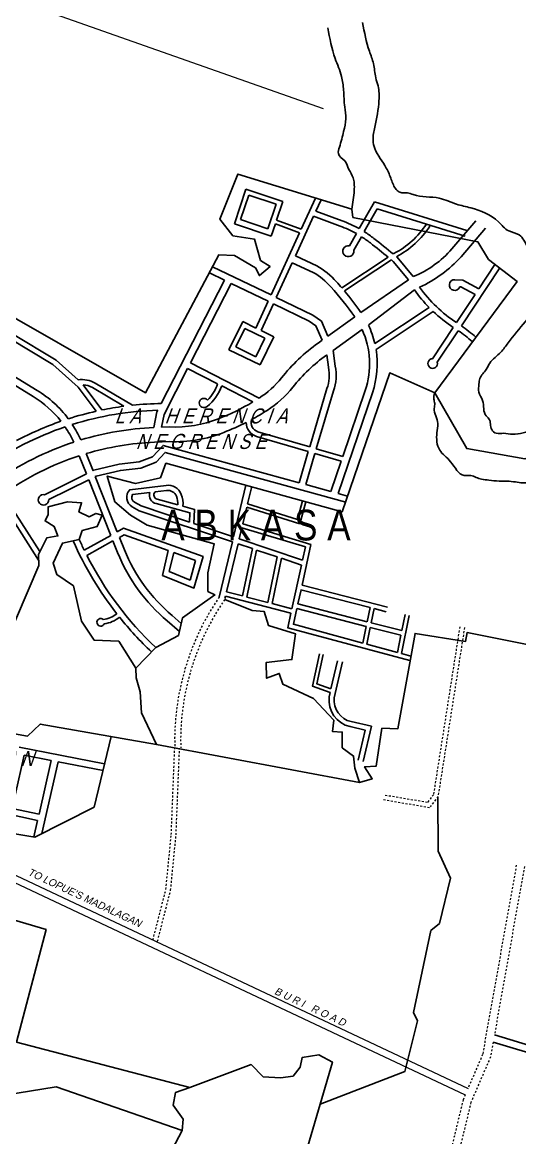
# Model space of a CAD drawing. Header units: inches. Extents: x -1369 to 1198, y -366 to 1398.
# Drawn here: x -435.6 to -408.8, y 1085.4 to 1145.3 of the extents above; entities that cross this region are included whole.
import ezdxf
from ezdxf.enums import TextEntityAlignment as Align

# ---------------------------------------------------------------- set-up
doc = ezdxf.new("R2010")
doc.units = ezdxf.units.IN
doc.header["$MEASUREMENT"] = 0
doc.linetypes.add('ACAD_ISO02W100', pattern=[15, 12, -3])
for name, color, linetype in [('CREEK_RIVER', 7, 'Continuous'), ('LOT_NO', 8, 'Continuous'), ('SUBLOTS', 1, 'Continuous')]:
    doc.layers.add(name, color=color, linetype=linetype)
for name, color, linetype, lineweight in [('MUN_BNDRY', 1, 'Continuous', 13), ('ROAD', 8, 'Continuous', 20), ('SUBDIVIDION', 8, 'Continuous', 25)]:
    doc.layers.add(name, color=color, linetype=linetype, lineweight=lineweight)
doc.styles.add('LOT_NO', font='ARIALN.TTF', dxfattribs={"width": 1.5, "height": 1})
doc.styles.add('PX-0', font='leroy')

msp = doc.modelspace()

# ---------------------------------------------------------------- linework, layer by layer
at = {"layer": 'CREEK_RIVER', "color": 8}
for points in [[(-417.2499, 1145.3298), (-416.8869, 1143.7871), (-416.6659, 1143.1247), (-416.5431, 1142.364), (-416.4204, 1141.9224), (-416.3713, 1141.1372), (-416.5923, 1139.7141), (-416.6905, 1139.0026), (-416.5923, 1138.5609), (-415.9784, 1137.5059), (-415.7083, 1136.8925), (-415.4382, 1136.3527), (-415.2418, 1136.2055), (-414.8489, 1136.1809), (-414.5297, 1136.0828), (-413.1301, 1135.8865), (-412.197, 1135.5675), (-411.4358, 1135.3712), (-409.9492, 1134.6231), (-409.3845, 1134.1324), (-408.8197, 1133.9116), (-408.3778, 1133.2737), (-408.0095, 1132.7829), (-407.6166, 1132.3167), (-407.4447, 1131.7279), (-407.3465, 1131.1145), (-407.7885, 1130.133), (-408.5005, 1129.2497), (-409.4233, 1128.1077), (-409.8162, 1127.617), (-410.4055, 1127.0281), (-410.6019, 1126.6846), (-410.9457, 1126.1939), (-410.9948, 1125.8994), (-410.9948, 1125.4578), (-410.7983, 1125.0161), (-410.6019, 1124.1819), (-410.4546, 1124.0347), (-410.3073, 1123.4458), (-410.0617, 1123.2495), (-409.6688, 1123.2495), (-409.1778, 1123.2005), (-408.0483, 1123.4458), (-407.6554, 1123.593), (-407.459, 1123.7403), (-407.0661, 1123.7403), (-406.6241, 1123.593), (-406.0348, 1123.2986), (-405.691, 1123.1023), (-405.4455, 1123.0042), (-405.0035, 1122.857), (-404.758, 1122.7588), (-404.3651, 1122.5135), (-403.7266, 1121.728), (-403.4811, 1120.8941), (-403.3829, 1120.0598), (-403.1865, 1119.1275), (-403.1865, 1118.784), (-403.4811, 1118.3914), (-403.5303, 1118.0969), (-403.5303, 1117.5571), (-403.432, 1117.2136), (-403.3829, 1116.9192), (-403.3338, 1116.6248), (-403.2847, 1116.085), (-403.2703, 1115.5639), (-403.2356, 1114.8091), (-403.3338, 1114.5147), (-403.432, 1114.1712), (-403.432, 1113.9258)], [(-419.1256, 1145.0459), (-418.7277, 1143.3988), (-418.3867, 1142.4333), (-418.273, 1141.695), (-418.2162, 1140.7863), (-418.1593, 1140.1615), (-418.273, 1139.48), (-418.5003, 1138.6281), (-418.5572, 1138.2873), (-418.2162, 1137.8897), (-417.9888, 1137.4354), (-417.7615, 1136.981), (-417.7046, 1136.697), (-417.7046, 1136.2995), (-417.8397, 1135.2986)], [(-378.8154, 1088.948), (-379.7975, 1089.7822), (-380.2395, 1090.0276), (-380.7797, 1090.2239), (-381.4672, 1090.4202), (-381.9583, 1090.6655), (-382.2039, 1090.7637), (-382.4985, 1091.009), (-382.8914, 1091.3525), (-383.2352, 1091.5488), (-383.7262, 1091.8433), (-384.1682, 1092.0395), (-384.7575, 1092.1377), (-385.1504, 1091.9905), (-385.3468, 1091.5488), (-385.3468, 1091.3035), (-385.3468, 1090.8618), (-385.3468, 1090.5183), (-385.445, 1089.7331), (-385.5924, 1089.3896), (-385.887, 1088.8498), (-386.2308, 1088.8498), (-386.7219, 1088.9971), (-387.3112, 1089.3406), (-387.9496, 1089.7331), (-388.3916, 1090.1257), (-389.3246, 1091.009), (-389.9139, 1091.5979), (-390.6506, 1092.5793), (-390.9452, 1092.9229), (-391.3381, 1093.3645), (-391.6819, 1093.708), (-392.0256, 1094.0515), (-392.5658, 1094.7876), (-393.1551, 1095.72), (-393.7444, 1096.9468), (-394.3337, 1097.1921), (-395.2177, 1097.3394), (-397.0347, 1097.9773), (-398.4589, 1099.0569), (-398.9008, 1099.6948), (-399.3428, 1100.1365), (-400.0794, 1101.8049), (-401.0125, 1102.9336), (-401.5527, 1103.5715), (-402.142, 1104.1604), (-402.8786, 1104.3076), (-403.8608, 1104.3567), (-404.1635, 1104.5204), (-404.9001, 1105.2565), (-405.293, 1105.8454), (-405.1948, 1106.7287), (-405.2439, 1107.5138), (-405.293, 1108.1027), (-405.5385, 1108.7897), (-405.7841, 1109.4767), (-405.9805, 1110.5563), (-406.5207, 1112.1757), (-406.3734, 1113.2062), (-406.1278, 1113.8932), (-406.0296, 1114.433), (-406.0296, 1114.8747), (-405.8864, 1116.0699), (-406.0337, 1116.6588), (-406.0828, 1117.3458), (-405.9355, 1117.7384), (-405.739, 1118.18), (-405.6899, 1118.5726), (-405.6899, 1119.0143), (-405.8373, 1119.6031), (-405.9355, 1120.0448), (-406.0337, 1120.2901), (-406.3775, 1120.6336), (-406.7703, 1120.7318), (-407.065, 1120.7318), (-407.3105, 1120.6336), (-407.6052, 1120.5846), (-408.2436, 1120.5846), (-408.6365, 1120.5846), (-409.0293, 1120.6336), (-409.4713, 1120.6827), (-409.9133, 1120.6827), (-410.4535, 1120.7318), (-410.8464, 1120.7809), (-411.141, 1120.879), (-411.4357, 1120.9771), (-411.7794, 1120.9771), (-412.5163, 1121.7225), (-413.1054, 1122.3512), (-413.2527, 1123.2835), (-413.2036, 1123.7743), (-413.4, 1124.591), (-413.3719, 1124.8574), (-413.4211, 1125.0817), (-413.3739, 1125.4308)]]:
    msp.add_spline(points, degree=3, dxfattribs=at)
at = {"layer": 'MUN_BNDRY', "color": 7}
msp.add_line((-450.9934, 1151.8486), (-419.372, 1140.7126), dxfattribs=at)
at = {"layer": 'ROAD', "color": 8, "linetype": 'ACAD_ISO02W100', "ltscale": 0.0001}
for points in [[(-411.7693, 1112.8069), (-413.196, 1103.7155), (-413.6569, 1103.1232), (-416.1543, 1103.5433)], [(-412.0249, 1112.847), (-413.4412, 1103.8216), (-413.7663, 1103.404), (-416.1114, 1103.7984)], [(-428.5346, 1096.0103), (-427.8369, 1098.7334), (-427.548, 1101.6786), (-427.3612, 1106.3351)], [(-428.284, 1095.9461), (-427.5814, 1098.6884), (-427.2897, 1101.6607), (-427.1026, 1106.3247)], [(-408.9813, 1100.0391), (-410.7982, 1089.8527), (-411.5802, 1088.0364)], [(-408.5462, 1099.9615), (-410.1614, 1090.9056)]]:
    msp.add_lwpolyline(points, dxfattribs=at)
at = {"layer": 'ROAD', "color": 8}
for points in [[(-459.6953, 1105.6331), (-454.7545, 1103.5144), (-440.0705, 1101.0125), (-411.7318, 1087.6843)], [(-447.8011, 1102.7183), (-439.9547, 1101.3814), (-411.5802, 1088.0364)]]:
    msp.add_lwpolyline(points, dxfattribs=at)
at = {"layer": 'ROAD', "color": 8, "linetype": 'ACAD_ISO02W100', "ltscale": 0.0001}
for points in [[(-410.2292, 1090.5252), (-410.372, 1089.7248), (-411.422, 1087.286), (-414.1421, 1076.1117, 0.3815742), (-413.615, 1075.124, -0.0021268), (-406.3892, 1072.4393), (-404.8125, 1072.0705), (-402.3036, 1071.1089), (-398.753, 1069.0279), (-396.0158, 1066.703), (-393.9526, 1064.303), (-391.6648, 1060.8268), (-390.4361, 1059.2307), (-389.1637, 1057.8381), (-387.8107, 1056.8167), (-385.8228, 1055.6554), (-384.3926, 1055.0168), (-382.2993, 1054.2816)], [(-411.7318, 1087.6843), (-411.8427, 1087.4267), (-414.5716, 1076.2162, 0.3815742), (-413.7671, 1074.709, -0.0021347), (-406.5179, 1072.0155), (-404.9425, 1071.647), (-402.4957, 1070.7092), (-399.0098, 1068.6661), (-396.3283, 1066.3886), (-394.3062, 1064.0363), (-392.025, 1060.5701), (-390.775, 1058.9464), (-389.4625, 1057.5099), (-388.0562, 1056.4482), (-386.025, 1055.2616), (-384.5562, 1054.6058), (-382.4457, 1053.8645)]]:
    msp.add_lwpolyline(points, format="xyb", dxfattribs=at)
for radius, start in [(13.6632, 145.55181), (13.342, 145.314277)]:
    msp.add_arc((-413.7033, 1106.7184), radius, start, 181.607691, dxfattribs=at)
at = {"layer": 'SUBDIVIDION', "color": 8}
for p, q in [((-423.527, 1136.3801), (-424.148, 1134.5157)), ((-423.527, 1136.3801), (-421.5443, 1135.7197)), ((-423.3794, 1136.058), (-423.8189, 1134.7385)), ((-423.3794, 1136.058), (-421.9094, 1135.5683)), ((-421.5443, 1135.7197), (-421.8806, 1134.71)), ((-419.7894, 1135.8981), (-420.5593, 1134.219)), ((-419.4877, 1135.8053), (-419.7665, 1135.1973)), ((-416.6192, 1135.6994), (-417.4354, 1134.2512)), ((-411.638, 1134.144), (-416.6192, 1135.6994)), ((-421.9094, 1135.5683), (-422.3489, 1134.2488)), ((-416.4702, 1135.3236), (-417.1654, 1134.09)), ((-411.7317, 1133.8439), (-416.4702, 1135.3236)), ((-424.148, 1134.5157), (-422.1653, 1133.8553)), ((-423.8189, 1134.7385), (-422.3489, 1134.2488)), ((-421.9455, 1134.5152), (-422.1653, 1133.8553)), ((-421.9455, 1134.5152), (-420.6451, 1134.0319)), ((-421.8806, 1134.71), (-420.5593, 1134.219)), ((-419.8956, 1134.9158), (-420.8719, 1132.7866)), ((-420.6451, 1134.0319), (-422.1797, 1130.685)), ((-417.587, 1133.9822), (-417.9554, 1133.3286)), ((-417.3172, 1133.8207), (-417.7305, 1133.0874)), ((-415.8729, 1132.712), (-418.3693, 1131.0676)), ((-415.57, 1132.9116), (-415.6027, 1132.89)), ((-421.0419, 1132.4158), (-421.8979, 1130.549)), ((-415.6978, 1132.5685), (-418.2288, 1130.9013)), ((-409.8695, 1132.1524), (-411.9392, 1129.023)), ((-410.1332, 1132.3269), (-410.9993, 1131.0173)), ((-411.8552, 1131.4754), (-412.2922, 1131.5087)), ((-410.9993, 1131.0173), (-411.8552, 1131.4754)), ((-411.9597, 1131.117), (-412.0274, 1131.1221)), ((-411.2017, 1130.7113), (-411.9597, 1131.117)), ((-422.3342, 1130.3481), (-422.9953, 1128.9065)), ((-411.2017, 1130.7113), (-412.2024, 1129.1983)), ((-422.0524, 1130.212), (-422.712, 1128.7735)), ((-413.6674, 1130.0087), (-416.5926, 1128.0691)), ((-413.4555, 1129.8008), (-416.5316, 1127.7612)), ((-423.7047, 1129.2555), (-424.4426, 1127.7359)), ((-423.7047, 1129.2555), (-422.9936, 1128.9102)), ((-423.5933, 1128.8906), (-424.0792, 1127.89)), ((-423.5933, 1128.8906), (-422.5085, 1128.3638)), ((-422.033, 1128.4437), (-422.771, 1126.9242)), ((-422.712, 1128.7735), (-422.033, 1128.4437)), ((-412.3727, 1128.9408), (-413.4841, 1127.2603)), ((-412.1095, 1128.7654), (-413.2319, 1127.0685)), ((-424.0792, 1127.89), (-422.9944, 1127.3633)), ((-422.5085, 1128.3638), (-422.9944, 1127.3633)), ((-424.4426, 1127.7359), (-422.771, 1126.9242)), ((-426.6673, 1126.7409), (-425.0548, 1125.9132)), ((-426.5134, 1127.0409), (-422.8186, 1125.1443)), ((-424.8349, 1125.8004), (-423.1538, 1124.9374)), ((-423.5329, 1120.4575), (-424.1971, 1117.6808)), ((-423.2205, 1120.3828), (-423.4413, 1119.4597)), ((-436.8505, 1119.7938), (-434.6895, 1116.438)), ((-436.6018, 1119.9749), (-434.6156, 1116.8904)), ((-423.4413, 1119.4597), (-420.7547, 1118.6149)), ((-420.7547, 1118.6149), (-420.4791, 1119.6201)), ((-420.6301, 1118.3865), (-420.3049, 1119.5723)), ((-423.4834, 1119.2836), (-423.7, 1118.3784)), ((-423.4834, 1119.2836), (-420.6301, 1118.3865)), ((-423.7, 1118.3784), (-420.0315, 1117.2742)), ((-423.7489, 1118.1736), (-423.8913, 1117.5785)), ((-423.7489, 1118.1736), (-420.3249, 1117.143)), ((-424.2613, 1117.4124), (-424.9705, 1114.4472)), ((-423.9555, 1117.3101), (-424.5716, 1114.7344)), ((-423.185, 1117.0523), (-423.7113, 1114.5096)), ((-428.0226, 1115.6124), (-427.7071, 1116.9444)), ((-427.6605, 1115.8154), (-427.4176, 1116.841)), ((-427.4176, 1116.841), (-426.2356, 1116.4185)), ((-422.9591, 1116.9767), (-423.4821, 1114.4497)), ((-421.8463, 1116.6044), (-422.3533, 1114.1546)), ((-421.6226, 1116.5296), (-422.1264, 1114.0953)), ((-426.2356, 1116.4185), (-426.5395, 1115.3627)), ((-426.5395, 1115.3627), (-427.6605, 1115.8154)), ((-424.5716, 1114.7344), (-423.7113, 1114.5096)), ((-420.5753, 1114.8373), (-416.8497, 1113.8818)), ((-420.5109, 1115.0884), (-415.9216, 1113.9113)), ((-424.6275, 1114.5003), (-424.6581, 1114.3724)), ((-424.6324, 1114.5016), (-421.1063, 1113.58)), ((-423.4821, 1114.4497), (-422.3533, 1114.1546)), ((-422.1264, 1114.0953), (-421.0547, 1113.8152)), ((-420.7324, 1114.0782), (-417.0031, 1113.1216)), ((-420.7869, 1113.83), (-417.0534, 1112.8724)), ((-417.0031, 1113.1216), (-416.8497, 1113.8818)), ((-416.7903, 1113.067), (-416.6347, 1113.8384)), ((-416.6369, 1113.8272), (-415.986, 1113.6602)), ((-415.1611, 1111.4163), (-414.7492, 1113.458)), ((-415.1371, 1112.643), (-414.964, 1113.5013)), ((-417.2342, 1111.9763), (-417.0534, 1112.8724)), ((-416.7903, 1113.067), (-415.1371, 1112.643)), ((-417.0219, 1111.9189), (-416.8406, 1112.8178)), ((-416.8406, 1112.8178), (-415.1874, 1112.3938)), ((-415.3731, 1111.4735), (-415.1874, 1112.3938)), ((-435.7351, 1106.3733), (-431.1344, 1105.4762)), ((-436.1129, 1103.0807), (-435.4587, 1105.9487)), ((-435.4587, 1105.9487), (-434.0038, 1105.665)), ((-434.6638, 1102.7711), (-434.0038, 1105.665)), ((-434.5212, 1101.7372), (-433.6414, 1105.5943)), ((-433.6414, 1105.5943), (-431.204, 1105.1191)), ((-434.9412, 1101.5553), (-434.7398, 1102.438)), ((-407.8685, 1090.2208), (-410.1614, 1090.9056)), ((-396.2375, 1086.3466), (-410.2292, 1090.5252))]:
    msp.add_line(p, q, dxfattribs=at)
for points in [[(-419.7665, 1135.1973), (-418.357, 1134.6776, -0.0400581), (-417.4354, 1134.2512, -0.0400581)], [(-419.8956, 1134.9158), (-418.4638, 1134.3879, -0.0400605), (-417.587, 1133.9822, -0.0400605)], [(-411.1674, 1134.6662), (-412.4464, 1133.1719, -0.1211916), (-414.532, 1131.6777)], [(-417.1654, 1134.09, -0.025078), (-416.645, 1133.7239, -0.0057791), (-415.6027, 1132.89, -0.0057791)], [(-410.6386, 1134.2705), (-411.9533, 1132.74, -0.0983859), (-414.1871, 1131.1017, -0.1139538)], [(-417.3172, 1133.8207, -0.0244412), (-416.8351, 1133.4806, -0.0053604), (-415.8729, 1132.712, -0.0053604)], [(-418.3693, 1131.0676, 0.0061443), (-418.657, 1131.3954, 0.078365), (-419.7198, 1132.2583), (-420.8719, 1132.7866)], [(-415.425, 1132.7438, -0.0002213), (-415.3856, 1132.7112), (-414.532, 1131.6777)], [(-417.6771, 1129.5131, 0.0001968), (-417.6791, 1129.5159, 0.0296594), (-418.9603, 1131.1226, 0.0771635), (-419.908, 1131.8958), (-421.0419, 1132.4158)], [(-415.6978, 1132.5685, -0.0005234), (-415.605, 1132.492), (-414.7789, 1131.4917)], [(-417.3456, 1129.7509, 0.0204414), (-418.2288, 1130.9013)], [(-414.4668, 1130.9599), (-414.4668, 1130.9599, 0.0387486), (-413.6674, 1130.0087, 0.0387486)], [(-414.1871, 1131.1017, 0.0901769), (-412.2043, 1129.1996, -0.0000603), (-412.2024, 1129.1983, -0.0000603)], [(-413.4555, 1129.8008, 0.0431391), (-412.3727, 1128.9408)], [(-416.5926, 1128.0691, 0.0552284), (-416.9443, 1129.0679)], [(-418.3253, 1122.0059), (-417.1119, 1125.5601, 0.1927318), (-417.2812, 1128.8261)], [(-412.1095, 1128.7654, -0.0255123), (-411.3546, 1128.1848)], [(-411.9392, 1129.023, -0.0256746), (-411.1541, 1128.4197)], [(-439.3376, 1128.3466), (-434.7655, 1125.5573, -0.0955083), (-433.0869, 1124.0301, -0.0955083)], [(-419.4253, 1128.2589), (-419.6477, 1128.0993, 0.0690301), (-421.6184, 1126.2257, -0.082512), (-422.8186, 1125.1443)], [(-419.1792, 1127.4645), (-419.1879, 1127.4583, 0.0690301), (-421.0014, 1125.7341, -0.082512), (-422.3937, 1124.4796, -0.0182603), (-423.2326, 1123.9856, -0.0182603)], [(-419.1792, 1127.4645), (-419.0866, 1126.7967, -0.1427492), (-419.1762, 1125.6501), (-420.0997, 1122.5247)], [(-418.8389, 1127.7086), (-418.7212, 1126.8596, -0.139865), (-418.8245, 1125.5324), (-419.744, 1122.4207)], [(-418.5729, 1120.018), (-416.7258, 1125.4283, 0.1235913), (-416.5316, 1127.7612, 0.1235913)], [(-437.943, 1127.0326), (-434.9714, 1125.2198, -0.0896028), (-433.4833, 1123.8974)], [(-429.6388, 1124.7585), (-431.6479, 1125.9485, 0.1759745), (-432.5613, 1126.1206, 5.2388555)], [(-430.0955, 1124.704), (-431.7904, 1125.7078, 0.1232426), (-432.2938, 1125.8578, 0.1232426)], [(-428.0852, 1124.8521, 0.022658), (-429.6388, 1124.7585, 0.0160688)], [(-423.1538, 1124.9374, -0.0412015), (-425.0076, 1124.0306, -0.1039696), (-427.634, 1123.5922), (-428.0746, 1123.5741)], [(-431.5867, 1124.4383, 0.0226335), (-433.0869, 1124.0301, 0.0226335)], [(-428.27, 1124.4919, 0.069671), (-432.8727, 1123.7243, 0.069671)], [(-430.0955, 1124.704, 0.0174562), (-431.2781, 1124.5045, 0.0174562)], [(-433.4833, 1123.8974, 0.0379872), (-435.873, 1122.8553, 0.0379872)], [(-432.8727, 1123.7243, -0.0395256), (-432.4184, 1122.8942, -0.0395256)], [(-423.5186, 1123.8354, -0.0247179), (-424.7204, 1123.2958, -0.1027971), (-427.6333, 1122.8027), (-428.4524, 1122.7689, 0.0617729), (-432.1213, 1122.1596, 0.0617729)], [(-420.1744, 1122.2718), (-422.9565, 1123.0851, -0.3332816), (-423.5186, 1123.8354)], [(-420.0997, 1122.5247), (-422.8825, 1123.3382, -0.4173337), (-423.2326, 1123.9856)], [(-433.2629, 1123.5964, 0.0715696), (-437.5318, 1121.419, 0.0715696)], [(-433.2629, 1123.5964, -0.0422333), (-432.7983, 1122.7745, -0.0422333)], [(-428.4848, 1123.5572, 0.0629764), (-432.4184, 1122.8942, 0.0629764)], [(-432.7983, 1122.7745, 0.0749487), (-437.0294, 1120.6389, 0.0749487)], [(-432.5, 1122.042, 0.0764452), (-436.6018, 1119.9749, 0.0764452)], [(-424.2613, 1117.4124), (-429.2776, 1119.0906), (-429.6553, 1119.3049, -0.4916373), (-429.7838, 1120.2117), (-427.829, 1120.4495, -0.3400904), (-427.0146, 1119.9672, -0.1167516), (-426.9194, 1119.3285)], [(-426.5668, 1118.4736), (-429.1651, 1119.3428), (-429.5196, 1119.544, -0.4088203), (-429.6365, 1119.9527), (-428.7092, 1120.0655)], [(-426.5668, 1118.4736), (-426.5446, 1118.978), (-428.3691, 1119.4679, -0.4175346), (-428.7092, 1120.0655, -0.4175346)], [(-427.1902, 1119.4012), (-428.3065, 1119.701, -0.5668818), (-428.4201, 1120.1006)], [(-428.4201, 1120.1006), (-427.7958, 1120.1765, -0.3400904), (-427.2699, 1119.8651, -0.1055962), (-427.1902, 1119.4012)], [(-430.3368, 1117.6558), (-430.0679, 1116.9905, 0.122888), (-427.5027, 1113.4622), (-427.0067, 1113.0277)], [(-430.6851, 1117.4623), (-430.4345, 1116.8423, 0.1227706), (-427.7601, 1113.1619), (-427.1086, 1112.5913)], [(-417.2309, 1105.6078), (-416.7811, 1107.4982), (-417.8659, 1107.7494, -0.3790445), (-418.7788, 1109.0318), (-418.3422, 1110.9619)], [(-417.4997, 1105.6717), (-417.1142, 1107.2917), (-417.9283, 1107.4802, -0.3823591), (-419.0517, 1109.0779), (-418.9985, 1109.3131)], [(-438.8409, 1103.2824, 0.0611761), (-438.3464, 1103.1933), (-436.5377, 1102.8273), (-434.7398, 1102.438)]]:
    msp.add_lwpolyline(points, format="xyb", dxfattribs=at)
for points in [[(-425.3328, 1132.2075), (-422.1797, 1130.685)], [(-424.6825, 1131.482), (-428.0852, 1124.8521)], [(-425.4939, 1131.8738), (-424.6825, 1131.482)], [(-414.7878, 1131.5025), (-417.3456, 1129.7509)], [(-424.3231, 1131.3085), (-426.5134, 1127.0409)], [(-424.3231, 1131.3085), (-422.3342, 1130.3481)], [(-414.4668, 1130.9599), (-416.8928, 1129.1048), (-416.9443, 1129.0679)], [(-421.8979, 1130.549), (-419.936, 1129.6017), (-419.4682, 1129.2753), (-419.1176, 1128.4796)], [(-438.6387, 1129.7779), (-433.9193, 1126.9504), (-432.5602, 1125.7352), (-431.5867, 1124.4383)], [(-438.5234, 1130.0429), (-433.7486, 1127.1822), (-432.5613, 1126.1206)], [(-422.0524, 1130.212), (-420.1238, 1129.2808), (-419.7654, 1129.0308), (-419.4253, 1128.2589)], [(-417.6771, 1129.5131), (-419.1176, 1128.4796)], [(-417.2812, 1128.8261), (-418.8389, 1127.7086)], [(-426.6673, 1126.7409), (-427.9359, 1124.2692), (-428.0746, 1123.5741)], [(-432.2938, 1125.8578), (-431.2781, 1124.5045)], [(-428.27, 1124.4919), (-428.3162, 1124.4019), (-428.4848, 1123.5572)], [(-420.6703, 1120.5935), (-427.9894, 1122.6015), (-428.5493, 1121.9787), (-429.2694, 1121.7121), (-430.3463, 1121.5898), (-431.7069, 1121.2664), (-431.7579, 1121.2411)], [(-432.5, 1122.042), (-432.1134, 1121.0648)], [(-432.1213, 1122.1596), (-431.7579, 1121.2411)], [(-418.1487, 1119.5545), (-427.8787, 1122.2239), (-428.3556, 1121.6935), (-429.1913, 1121.3841), (-430.2885, 1121.2594), (-431.5924, 1120.9495), (-431.6344, 1120.9287)], [(-420.1744, 1122.2718), (-420.6703, 1120.5935)], [(-419.8187, 1122.1678), (-420.3129, 1120.4954)], [(-418.3992, 1121.7529), (-419.8187, 1122.1678)], [(-418.3253, 1122.0059), (-419.744, 1122.4207)], [(-418.967, 1120.1261), (-418.4105, 1121.7562)], [(-432.1134, 1121.0648), (-434.3602, 1119.9507)], [(-431.9899, 1120.7524), (-434.1445, 1119.684)], [(-431.9899, 1120.7524), (-430.8406, 1117.847), (-430.8073, 1117.7647)], [(-431.6344, 1120.9287), (-430.4734, 1117.9938), (-430.4591, 1117.9582)], [(-418.967, 1120.1261), (-420.3129, 1120.4954)], [(-418.0601, 1119.8773), (-418.5729, 1120.018)], [(-426.3287, 1118.3939), (-426.295, 1119.1608), (-426.9194, 1119.3285)], [(-424.1971, 1117.6808), (-426.3287, 1118.3939)], [(-432.2339, 1116.9721), (-430.8073, 1117.7647)], [(-430.4591, 1117.9582), (-430.1157, 1118.149), (-425.8403, 1116.6211), (-426.3277, 1114.928), (-428.0226, 1115.6124)], [(-430.3368, 1117.6558), (-430.0866, 1117.7948), (-427.7071, 1116.9444)], [(-432.0891, 1116.6822), (-430.6851, 1117.4623)], [(-423.185, 1117.0523), (-423.9555, 1117.3101)], [(-420.4797, 1116.4371), (-423.8913, 1117.5785)], [(-420.0315, 1117.2742), (-420.5109, 1115.0884)], [(-420.3249, 1117.143), (-420.4797, 1116.4371)], [(-421.8463, 1116.6044), (-422.9591, 1116.9767)], [(-420.5389, 1116.167), (-421.6226, 1116.5296)], [(-420.5389, 1116.167), (-421.0547, 1113.8152)], [(-420.5665, 1114.8351), (-420.7324, 1114.0782)], [(-421.1063, 1113.58), (-421.2772, 1112.8008), (-414.7193, 1111.0292)], [(-420.7869, 1113.83), (-420.972, 1112.986), (-417.2342, 1111.9763)], [(-417.0219, 1111.9189), (-415.3731, 1111.4735)], [(-418.9985, 1109.3131), (-419.9495, 1109.6577), (-419.5683, 1111.401)], [(-418.9543, 1109.5085), (-419.7181, 1109.7853), (-419.3741, 1111.3585)], [(-415.1611, 1111.4163), (-414.6519, 1111.2787)], [(-418.9543, 1109.5085), (-418.6117, 1111.0229)], [(-436.112, 1103.0847), (-434.6638, 1102.7711)]]:
    msp.add_lwpolyline(points, dxfattribs=at)
for centre, radius, start, end in [((-417.7713, 1137.1031), 4.7344, 297.708107, 326.585008), ((-417.7713, 1137.1031), 4.9506, 298.290865, 326.585008), ((-418.0226, 1133.0405), 0.2958, 76.879023, 9.127243), ((-412.2989, 1131.2201), 0.2887, 88.666622, 340.161522), ((-413.4822, 1127.0011), 0.2592, 90.431167, 15.069018), ((-427.0687, 1126.5531), 2.3572, 307.899636, 341.377157), ((-427.0687, 1126.5531), 2.1131, 314.124713, 342.373275), ((-425.7893, 1124.8769), 0.2494, 39.723226, 312.531571), ((-434.4257, 1119.6771), 0.2813, 76.528297, 1.401906), ((-415.8398, 1124.9805), 18.5742, 203.856503, 217.991642), ((-415.8398, 1124.9805), 18.2456, 204.086389, 206.035084), ((-415.8398, 1124.9805), 18.2456, 207.052771, 226.573177), ((-431.3852, 1114.6654), 1.4398, 277.192131, 309.052391), ((-431.3426, 1113.0862), 0.2041, 47.582713, 337.026659), ((-431.3852, 1114.6654), 1.6747, 277.910827, 308.95442), ((-415.8398, 1124.9805), 18.5742, 218.71636, 226.559658)]:
    msp.add_arc(centre, radius, start, end, dxfattribs=at)
at = {"layer": 'SUBLOTS', "color": 8}
for points in [[(-438.2225, 1130.7344), (-428.9266, 1125.4274), (-424.9954, 1132.844), (-424.1435, 1132.8116), (-423.0225, 1132.151), (-422.8021, 1131.7297), (-422.2273, 1132.218), (-422.7542, 1132.5435), (-423.0704, 1133.6924), (-424.2297, 1133.8647), (-424.9387, 1134.7551), (-423.9724, 1137.1842), (-417.8397, 1135.2986), (-417.7768, 1134.8587), (-411.0466, 1133.5388), (-410.4805, 1132.596), (-408.9395, 1131.4018), (-413.3739, 1125.4308), (-415.7955, 1126.4993), (-418.3479, 1119.0357), (-427.8325, 1121.6365), (-428.1287, 1120.8584), (-429.4811, 1120.5441), (-430.9907, 1120.9527), (-430.5818, 1119.5699), (-429.7327, 1118.8471), (-428.8521, 1118.3129), (-425.2354, 1117.3072), (-425.5833, 1115.7522), (-425.5742, 1114.7494), (-425.2005, 1114.5595), (-426.9356, 1113.3323), (-427.1558, 1112.3896), (-428.3823, 1111.7296), (-429.4516, 1110.6297), (-430.3748, 1112.082), (-431.6884, 1112.1224), (-432.3755, 1113.1522), (-432.7999, 1115.0504), (-433.7092, 1115.6562), (-433.9113, 1116.262), (-433.4061, 1117.3525), (-432.4967, 1117.5342), (-432.3351, 1118.0189), (-431.5267, 1118.241), (-431.264, 1118.8468), (-431.6076, 1118.9478), (-431.9713, 1118.766), (-432.5169, 1119.0286), (-432.3755, 1119.5132), (-433.1232, 1119.5738), (-434.174, 1119.2911), (-434.174, 1118.8872), (-434.3357, 1118.5439), (-433.8507, 1118.241), (-433.6486, 1117.7362), (-434.2347, 1117.6352), (-434.6995, 1116.7265), (-434.6793, 1116.1409), (-437.1509, 1110.3876)], [(-413.3739, 1125.4308), (-411.6508, 1122.4308), (-408.5202, 1121.8739), (-406.681, 1122.3646), (-405.3557, 1121.5038), (-404.6047, 1120.6209), (-405.0122, 1111.2192), (-411.6272, 1112.5413), (-411.721, 1112.0525), (-414.4316, 1112.4894), (-415.3643, 1107.3633), (-416.2096, 1107.3924), (-416.5302, 1105.3536), (-417.1423, 1105.3245), (-416.7343, 1104.6837), (-417.4138, 1104.4764)], [(-428.3416, 1106.5183), (-417.4138, 1104.4764), (-417.672, 1105.2503), (-417.7365, 1105.8952), (-418.3496, 1106.3466), (-418.3496, 1107.185), (-418.8659, 1107.2172), (-418.8014, 1107.8298), (-419.8985, 1108.9906), (-421.5442, 1109.7645), (-421.7378, 1110.3449), (-422.4155, 1110.087), (-422.4477, 1110.9253), (-421.0602, 1111.0865), (-420.8666, 1112.4731), (-422.3187, 1112.9245), (-422.5445, 1113.6661), (-423.1899, 1113.7306), (-424.6743, 1114.311)], [(-437.7963, 1107.4211), (-435.2794, 1106.9697), (-434.6017, 1107.6146), (-428.3416, 1106.5183), (-429.1484, 1108.2272), (-429.2129, 1109.3558), (-429.4388, 1110.0974), (-429.4516, 1110.6297)], [(-430.7811, 1106.9455), (-431.6919, 1103.1576), (-434.8976, 1101.5482), (-436.6177, 1101.8294), (-437.1024, 1102.5482), (-438.3534, 1102.2826), (-438.3691, 1102.0013), (-439.0258, 1101.8763), (-439.3847, 1101.1133)], [(-413.196, 1103.7155), (-413.1905, 1100.7901), (-412.5306, 1099.3326), (-413.121, 1096.9035), (-413.5725, 1096.5217), (-414.5101, 1092.1146), (-414.3018, 1091.6634), (-414.987, 1088.9344), (-419.5396, 1087.1935)], [(-443.0407, 1096.3015), (-439.9075, 1095.4551), (-439.2784, 1098.0472), (-434.2804, 1096.5682), (-435.8677, 1090.5236), (-426.5526, 1088.0749)], [(-426.9601, 1085.7744), (-426.9056, 1086.3736), (-427.4508, 1087.1363), (-427.3145, 1087.8172), (-426.5526, 1088.0749), (-423.2531, 1089.3153), (-422.5989, 1088.6616), (-421.6721, 1088.6071), (-420.9907, 1088.6888), (-420.6091, 1089.1791), (-420.5, 1089.6966), (-419.6128, 1089.8306), (-418.8768, 1089.4493), (-422.5021, 1077.1107)], [(-426.9601, 1085.7744), (-433.7501, 1088.1108), (-437.187, 1087.5582), (-438.8186, 1084.2889), (-431.3799, 1080.2159), (-430.3133, 1079.4264), (-430.4318, 1080.808), (-429.2862, 1082.7028), (-428.9702, 1083.6897), (-428.2196, 1083.7291), (-427.7455, 1083.5712), (-427.3505, 1084.0449), (-427.5085, 1084.7555), (-426.9601, 1085.7744)]]:
    msp.add_lwpolyline(points, dxfattribs=at)

# ---------------------------------------------------------------- texts
at = {"layer": 'LOT_NO', "color": 8, "style": 'LOT_NO', "oblique": 20}
msp.add_text('N E G R E N S E', height=0.81, dxfattribs=at).set_placement((-425.9565, 1122.1651), align=Align.BOTTOM_CENTER)
at = {"layer": 'LOT_NO', "color": 8, "style": 'LOT_NO'}
msp.add_text('A B K A S A', height=1.65, dxfattribs=at).set_placement((-422.9906, 1116.9965), align=Align.BOTTOM_CENTER)
at = {"layer": 'SUBDIVIDION', "color": 8, "style": 'LOT_NO', "oblique": 20}
for s, p in [('L A     H E R E N C I A', (-425.9574, 1123.5356)), ('V I L L A    L U C A S A N', (-440.252, 1105.1188))]:
    msp.add_text(s, height=0.81, dxfattribs=at).set_placement(p, align=Align.BOTTOM_CENTER)
at = {"layer": 'SUBDIVIDION', "color": 8, "style": 'PX-0', "oblique": 10}
for s, p in [("TO LOPUE'S MADALAGAN", (-432.3309, 1097.9942)), ('B U R I   R O A D', (-420.1997, 1092.1287))]:
    msp.add_text(s, height=0.4, rotation=334.811681, dxfattribs=at).set_placement(p, align=Align.BOTTOM_CENTER)

doc.saveas('drawing.dxf')
